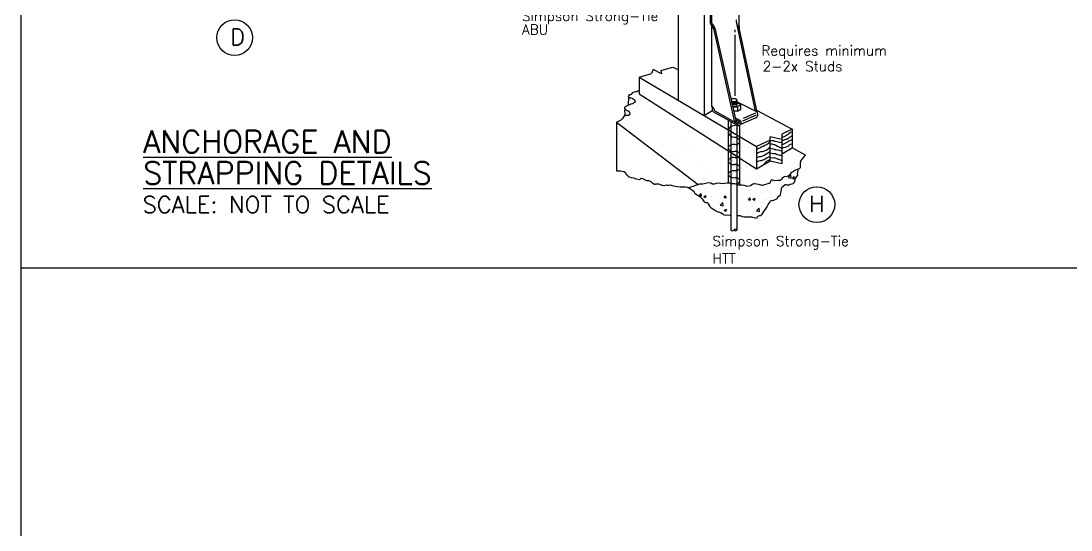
# Model space of a CAD drawing. Header units: inches. Extents: x 683 to 9753, y -6805 to 20230.
# Drawn here: x 8530 to 9055, y -3764 to -3510 of the extents above; entities that cross this region are included whole.
import ezdxf

# ---------------------------------------------------------------- set-up
doc = ezdxf.new("R2010")
doc.units = ezdxf.units.IN
doc.header["$LTSCALE"] = 48
doc.header["$MEASUREMENT"] = 0
for name, color, linetype in [('Dim', 1, 'Continuous'), ('DPIS-BL', 9, 'Continuous'), ('DPIS-TEXT', 7, 'Continuous')]:
    doc.layers.add(name, color=color, linetype=linetype)
doc.styles.add('SIMPLEX', font='simplex.shx', dxfattribs={"oblique": 15, "height": 4})
doc.styles.get("Standard").update_dxf_attribs({"font": 'simplex.shx', "oblique": 15})

# ---------------------------------------------------------------- blocks, each defined once
blk = doc.blocks.new('A$C1BDB07E1')
at = {"color": 6}
for centre in [(-155.2, -310.96), (135.92, -394.39)]:
    blk.add_circle(centre, 8.93, dxfattribs=at)
at = {"layer": 'Dim', "color": 6}
for p, q in [((79.53, -188.16), (79.53, -349.92)), ((66.5, -190.29), (66.5, -342.21)), ((96.99, -190.26), (96.99, -305.07)), ((47.03, -330.7), (53.17, -328.87)), ((47.03, -330.7), (105.67, -365.38)), ((47.03, -330.7), (47.03, -339.09)), ((54.15, -326.94), (53.17, -328.87)), ((58.28, -329.12), (54.15, -326.94)), ((57.99, -327.44), (63.98, -325.66)), ((57.99, -327.44), (58.28, -329.12)), ((63.98, -325.66), (66.5, -326.89)), ((47.03, -339.09), (105.67, -376.49)), ((105.7, -347.23), (123.5, -356.73)), ((35.76, -353.27), (76.65, -384.37)), ((35.76, -353.27), (35.76, -377.58)), ((123.5, -356.73), (123.5, -366.01)), ((112.56, -362.2), (105.67, -365.38)), ((112.56, -372.45), (112.56, -360.55)), ((118.44, -361.94), (112.56, -360.55)), ((118.44, -361.94), (118.44, -373.79)), ((105.67, -365.38), (105.67, -376.49)), ((118.44, -368.99), (123.5, -366.01)), ((130.29, -369.62), (123.5, -366.01)), ((105.67, -376.49), (112.56, -372.45)), ((112.56, -372.45), (118.44, -373.79))]:
    blk.add_line(p, q, dxfattribs=at)
at = {"layer": 'Dim', "color": 1}
for p, q in [((82.54, -209.48), (82.54, -302.95)), ((83.27, -209.48), (83.27, -302.95)), ((83.75, -304.4), (84.59, -305.53)), ((83.17, -304.84), (84.01, -305.97)), ((83.18, -304.85), (83.18, -345.46)), ((84.17, -306.33), (94.64, -352.59)), ((84.89, -306.17), (95.35, -352.43)), ((94.94, -307.07), (94.94, -308.28)), ((94.94, -309.5), (94.94, -340.03)), ((95.87, -304.57), (105.05, -347.66)), ((97.26, -307.61), (105.91, -348.18)), ((83.59, -345.55), (83.59, -347.17)), ((95.99, -342.16), (95.99, -344.59)), ((105.57, -347.94), (95.99, -343.03)), ((96.3, -345.77), (96.3, -347.68)), ((97.99, -346.67), (97.99, -344.77)), ((79.53, -349.92), (83.61, -347.33)), ((83.96, -347.8), (95.91, -354.61)), ((84.87, -347.48), (96.42, -354.06)), ((96.3, -347.68), (94.27, -347.64)), ((94.99, -350.86), (97.3, -352.17)), ((96.3, -347.68), (97.99, -346.67)), ((105.43, -351), (97.7, -354.42)), ((105.5, -349.65), (98.69, -352.66)), ((105.18, -348.7), (99, -351.43)), ((91.61, -352.16), (91.61, -383.68)), ((91.63, -352.42), (91.63, -352.42)), ((91.81, -356.81), (91.81, -356.81)), ((92.35, -352.93), (92.35, -352.93)), ((92.77, -355.63), (92.77, -355.63)), ((92.84, -352.86), (92.84, -384.05)), ((92.98, -354.99), (92.98, -354.99)), ((93.07, -353.39), (93.07, -353.39)), ((93.2, -356.62), (93.2, -356.62)), ((94.67, -356.55), (94.67, -356.55)), ((94.82, -354.05), (94.82, -354.05)), ((94.99, -356.83), (94.99, -356.83)), ((95.21, -351.82), (97.09, -352.89)), ((95.51, -356.32), (95.51, -356.32)), ((95.65, -355.04), (95.65, -355.04)), ((95.99, -354.66), (95.99, -384.43)), ((96.51, -352.56), (96.01, -352.77)), ((97.25, -353.05), (96.28, -353.45)), ((96.4, -356.2), (96.4, -356.2)), ((97.23, -355.57), (97.23, -355.57)), ((97.31, -354.7), (97.31, -384.69)), ((91.72, -359.31), (91.72, -359.31)), ((92.5, -361.13), (92.5, -361.13)), ((92.87, -358.91), (92.87, -358.91)), ((92.98, -362.19), (92.98, -362.19)), ((93.04, -361.24), (93.04, -361.24)), ((93.36, -361.53), (93.36, -361.53)), ((93.39, -361.01), (93.39, -361.01)), ((93.72, -357.2), (93.72, -357.2)), ((94.44, -357.66), (94.44, -357.66)), ((94.77, -360.83), (94.77, -360.83)), ((94.93, -357.33), (94.93, -357.33)), ((95.04, -360.62), (95.04, -360.62)), ((95.1, -361.47), (95.1, -361.47)), ((95.82, -361.92), (95.82, -361.92)), ((96.47, -358.19), (96.47, -358.19)), ((97.03, -359.3), (97.03, -359.3)), ((97.09, -360.53), (97.09, -360.53)), ((91.73, -366.23), (91.73, -366.23)), ((91.76, -365.64), (91.76, -365.64)), ((91.89, -366.2), (91.89, -366.2)), ((93.09, -365.48), (93.09, -365.48)), ((93.1, -363.58), (93.1, -363.58)), ((94.07, -365.33), (94.07, -365.33)), ((94.84, -362.89), (94.84, -362.89)), ((94.96, -365.22), (94.96, -365.22)), ((95.14, -363.9), (95.14, -363.9)), ((95.25, -367.18), (95.25, -367.18)), ((96.34, -365.03), (96.34, -365.03)), ((96.48, -365.73), (96.48, -365.73)), ((96.54, -364.44), (96.54, -364.44)), ((96.85, -364.73), (96.85, -364.73)), ((97.2, -366.19), (97.2, -366.19)), ((90.81, -369.38), (90.81, -369.38)), ((91.94, -370.03), (91.94, -370.03)), ((92.55, -370.01), (92.55, -370.01)), ((93.2, -368.76), (93.2, -368.76)), ((93.21, -367.58), (93.21, -367.58)), ((93.26, -370.47), (93.26, -370.47)), ((93.3, -372.04), (93.3, -372.04)), ((93.33, -369.84), (93.33, -369.84)), ((94.48, -367.85), (94.48, -367.85)), ((94.91, -369.14), (94.91, -369.14)), ((95.22, -369.43), (95.22, -369.43)), ((95.36, -370.47), (95.36, -370.47)), ((95.64, -369.54), (95.64, -369.54)), ((95.85, -372.11), (95.85, -372.11)), ((96.53, -369.42), (96.53, -369.42)), ((96.7, -370.78), (96.7, -370.78)), ((91.92, -376.39), (91.92, -376.39)), ((92.63, -374.35), (92.63, -374.35)), ((93.28, -373.83), (93.28, -373.83)), ((93.41, -375.33), (93.41, -375.33)), ((93.51, -374.23), (93.51, -374.23)), ((93.59, -374.12), (93.59, -374.12)), ((93.92, -374.28), (93.92, -374.28)), ((94.64, -374.73), (94.64, -374.73)), ((94.9, -374.05), (94.9, -374.05)), ((95.07, -375.48), (95.07, -375.48)), ((95.47, -373.75), (95.47, -373.75)), ((95.57, -377.03), (95.57, -377.03)), ((96.77, -377.03), (96.77, -377.03)), ((97.08, -377.32), (97.08, -377.32)), ((97.21, -373.74), (97.21, -373.74)), ((97.23, -376.38), (97.23, -376.38)), ((98.43, -376.11), (98.43, -376.11)), ((89.18, -381.79), (89.18, -381.79)), ((91.65, -378.53), (91.65, -378.53)), ((91.88, -378.86), (91.88, -378.86)), ((91.96, -378.82), (91.96, -378.82)), ((92.07, -383.25), (92.07, -383.25)), ((93.3, -380.66), (93.3, -380.66)), ((93.44, -380.18), (93.44, -380.18)), ((93.45, -383.06), (93.45, -383.06)), ((93.52, -378.61), (93.52, -378.61)), ((93.63, -381.89), (93.63, -381.89)), ((94.2, -378.55), (94.2, -378.55)), ((95.08, -378.44), (95.08, -378.44)), ((95.14, -381.73), (95.14, -381.73)), ((95.3, -378.54), (95.3, -378.54)), ((95.45, -382.02), (95.45, -382.02)), ((95.68, -380.32), (95.68, -380.32)), ((95.77, -382.76), (95.77, -382.76)), ((96.02, -379), (96.02, -379)), ((96.47, -378.25), (96.47, -378.25)), ((96.65, -382.64), (96.65, -382.64)), ((96.67, -382.81), (96.67, -382.81)), ((90.98, -383.43), (90.98, -383.43)), ((91.25, -384.83), (91.25, -384.83)), ((92.09, -383.28), (92.09, -383.28)), ((92.84, -384.05), (92.84, -407.11)), ((95.79, -383.6), (95.79, -383.6)), ((95.99, -384.43), (95.99, -407.11)), ((96.94, -383.38), (96.94, -383.38))]:
    blk.add_line(p, q, dxfattribs=at)
at = {"layer": 'Dim', "color": 2}
for p, q in [((41.71, -342.58), (41.71, -342.58)), ((41.81, -343.42), (41.81, -343.42)), ((42.26, -342.34), (42.26, -342.34)), ((42.67, -341.55), (42.67, -341.55)), ((42.92, -343.69), (42.92, -343.69)), ((42.97, -342.36), (42.97, -342.36)), ((43.14, -343.89), (43.14, -343.89)), ((43.6, -342.28), (43.6, -342.28)), ((43.8, -343.56), (43.8, -343.56)), ((44.59, -342.15), (44.59, -342.15)), ((45.09, -343.09), (45.09, -343.09)), ((39.98, -349.52), (39.98, -349.52)), ((40.29, -349.02), (40.29, -349.02)), ((40.84, -348.23), (40.84, -348.23)), ((40.85, -347.65), (40.85, -347.65)), ((41.94, -348.8), (41.94, -348.8)), ((123.5, -356.73), (118.42, -359.25)), ((118.42, -359.25), (118.44, -361.94)), ((69.23, -363.5), (69.23, -363.5)), ((71.02, -365.15), (71.02, -365.15)), ((74.49, -366.28), (74.49, -366.28)), ((60.48, -369.44), (60.48, -369.44)), ((64.59, -372.06), (64.59, -372.06)), ((119.42, -370.27), (119.42, -370.27)), ((119.6, -368.8), (119.6, -368.8)), ((124.64, -372.65), (124.64, -372.65)), ((127.12, -369.33), (127.12, -369.33)), ((127.17, -372.32), (127.17, -372.32)), ((129.17, -370.64), (129.17, -370.64)), ((79.49, -372.91), (79.49, -372.91)), ((87.66, -375.41), (87.66, -375.41)), ((87.86, -377.5), (87.86, -377.5)), ((100.4, -375.25), (100.4, -375.25)), ((100.96, -375.77), (100.96, -375.77)), ((109.81, -377.52), (109.81, -377.52)), ((111.53, -374.38), (111.53, -374.38)), ((112.86, -375.31), (112.86, -375.31)), ((114.07, -374.05), (114.07, -374.05)), ((121.4, -375.37), (121.4, -375.37)), ((124.44, -373.24), (124.44, -373.24)), ((125.34, -374.07), (125.34, -374.07)), ((126.01, -374.84), (126.01, -374.84)), ((79.37, -381.47), (79.37, -381.47)), ((82.79, -378.16), (82.79, -378.16)), ((100.73, -381.58), (100.73, -381.58)), ((102.78, -382.88), (102.78, -382.88)), ((106.99, -379.81), (106.99, -379.81)), ((110.7, -378.34), (110.7, -378.34)), ((113.85, -382.88), (113.85, -382.88)), ((114.94, -382.22), (114.94, -382.22)), ((115.89, -381.55), (115.89, -381.55)), ((119.73, -379.65), (119.73, -379.65)), ((121.62, -380.94), (122.95, -379.56)), ((121.62, -380.94), (123.14, -381.18)), ((123.14, -381.18), (122.95, -379.56)), ((123.45, -380.59), (123.45, -380.59)), ((123.8, -381.31), (124.62, -380.33)), ((123.8, -381.31), (124.82, -381.4)), ((124.82, -381.4), (124.62, -380.33)), ((74.03, -387.09), (74.03, -387.09)), ((76.14, -385.06), (76.14, -385.06)), ((80.48, -386.24), (80.48, -386.24)), ((100.71, -384.63), (100.71, -384.63)), ((102.14, -387.17), (102.14, -387.17)), ((110.75, -386.08), (110.75, -386.08)), ((112.51, -388.16), (112.51, -388.16)), ((112.9, -387.32), (112.9, -387.32)), ((119.6, -384.8), (119.6, -384.8)), ((122.94, -383.26), (122.94, -383.26)), ((77.28, -389.85), (78.1, -388.87)), ((77.28, -389.85), (78.3, -389.94)), ((78.3, -389.94), (78.1, -388.87)), ((79.46, -390.32), (80.65, -389.86)), ((79.46, -390.32), (80.31, -390.89)), ((80.31, -390.89), (80.65, -389.86)), ((83.09, -392.44), (83.09, -392.44)), ((83.24, -390.43), (83.24, -390.43)), ((84.54, -389.65), (84.54, -389.65)), ((86.76, -391.55), (86.76, -391.55)), ((86.83, -392.72), (86.83, -392.72)), ((87.51, -394.72), (88.83, -393.34)), ((89.02, -394.96), (88.83, -393.34)), ((89.5, -390.92), (90.32, -389.94)), ((89.5, -390.92), (90.52, -391.01)), ((90.52, -391.01), (90.32, -389.94)), ((91.03, -390.98), (91.03, -390.98)), ((92.34, -390.81), (92.34, -390.81)), ((97.48, -390.14), (97.48, -390.14)), ((101.43, -391.2), (101.43, -391.2)), ((101.72, -391.99), (102.54, -391.01)), ((101.72, -391.99), (102.74, -392.08)), ((101.93, -392.84), (101.93, -392.84)), ((102.74, -392.08), (102.54, -391.01)), ((102.96, -389.03), (102.96, -389.03)), ((103.95, -391.69), (105.14, -391.23)), ((103.95, -391.69), (104.8, -392.26)), ((104.8, -392.26), (105.14, -391.23)), ((105.03, -393.49), (105.03, -393.49)), ((107.05, -392.77), (107.05, -392.77)), ((108.24, -388.72), (108.24, -388.72)), ((110.53, -391.58), (110.53, -391.58)), ((110.54, -391.75), (110.54, -391.75)), ((114.69, -392.17), (114.77, -392.08)), ((114.78, -392.13), (114.77, -392.08)), ((84.33, -395.32), (84.33, -395.32)), ((86.55, -397.71), (86.55, -397.71)), ((87.17, -396.18), (87.17, -396.18)), ((87.51, -394.72), (89.02, -394.96)), ((89.63, -397.18), (90.83, -396.73)), ((89.63, -397.18), (90.48, -397.75)), ((90.48, -397.75), (90.83, -396.73)), ((97.11, -394.47), (97.11, -394.47)), ((101.73, -398.51), (101.73, -398.51)), ((103.76, -395.44), (103.76, -395.44)), ((105.69, -397.54), (107.02, -396.16)), ((105.69, -397.54), (107.21, -397.78)), ((107.21, -397.78), (107.02, -396.16)), ((108.03, -394.88), (108.03, -394.88)), ((98.04, -399.86), (98.04, -399.86)), ((103.62, -400.44), (103.62, -400.44))]:
    blk.add_line(p, q, dxfattribs=at)
at = {"layer": 'Dim', "color": 6}
for points in [[(47.03, -337.3), (46.44, -337.68), (45.91, -337.97), (45.34, -338.12), (44.56, -338.22), (43.56, -338.54), (43.27, -339.37), (42.73, -339.59), (42.12, -339.61), (41.5, -340.44), (41.72, -340.71), (42.34, -340.93), (42.78, -341.03), (43.41, -341.23), (43.97, -341.45), (44.78, -342.03), (45.05, -342.67), (45.2, -343.04), (45.03, -343.16), (44.63, -343.4), (44.34, -343.6), (44.07, -343.79), (43.78, -344.04), (42.85, -344.21), (42.16, -344.58), (41.36, -344.92), (40.67, -345.21), (40.13, -345.53), (39.79, -345.85), (39.79, -346.26), (40.26, -347), (40.7, -347.27), (41.33, -347.54), (41.75, -347.76), (42.21, -348.29), (42.48, -348.98), (42.34, -349.32), (41.68, -349.83), (41.06, -349.81), (40.13, -349.93), (39.35, -350.4), (38.74, -351.4), (37.93, -352.13), (36.91, -352.74), (35.88, -353.26), (35.76, -353.27)], [(42.09, -340.84), (41.82, -341.4), (41.72, -342.01), (41.63, -343.04), (41.58, -343.62), (41.55, -344.23), (41.53, -344.85)], [(40.1, -346.75), (39.87, -346.97), (39.74, -347.36), (39.74, -347.66), (39.77, -347.95), (39.89, -348.54), (39.87, -349.32), (39.79, -349.76), (39.65, -350.22)], [(130.29, -369.62), (130.11, -369.77), (129.25, -370.62), (128.39, -371.72), (127.95, -372.36), (127.61, -373.56), (127.61, -374.73), (127.59, -376.1), (127.07, -376.49), (126.14, -376.81), (125.19, -377.2), (124.31, -377.79), (123.65, -378.23), (122.96, -378.76), (122.4, -379.35), (121.69, -380.09), (120.96, -380.38), (119.64, -380.53), (118.95, -380.82), (118.07, -381.8), (117.66, -382.29), (117.29, -382.36), (116.41, -382.38), (115.02, -382.51), (113.89, -382.24), (113.16, -382.14), (112.86, -382.26), (112.5, -383.46), (112.06, -383.83), (111.45, -383.95), (109.1, -384.71), (108.85, -384.78), (108.56, -384.81), (107.56, -384.51), (106.73, -384.32), (104.97, -384.1), (104.5, -383.97), (103.99, -384.19), (102.79, -385), (101.3, -385.39), (100.59, -385.12), (99.63, -384.88), (98.56, -384.68), (96.63, -384.71), (95.35, -384.14), (94.84, -384.02), (94.21, -384.07), (93.42, -384.05), (92.32, -383.63), (91.2, -383.7), (89.8, -383.88), (89.02, -383.95), (87.92, -383.88), (86.84, -383.63), (85.55, -383.78), (84.55, -384.12), (83.71, -384.19), (82.86, -383.68), (81.54, -383.58), (79.65, -383.95), (78.85, -384.24), (77.26, -384.14), (75.2, -384.9), (73.96, -385.39), (73.22, -385.49), (71.8, -386.03), (71.7, -386.08)], [(92.84, -399.84), (92.35, -399.77), (91.3, -399.72), (90.32, -399.77), (89.41, -399.6), (88.61, -399.04), (87.99, -398.55), (87.36, -398.35), (86.8, -398.26), (85.77, -397.86), (84.77, -397.25), (83.86, -396.71), (82.91, -396.03), (82.22, -394.86), (81.76, -394.07), (81.2, -393.51), (80.61, -393.49), (80.12, -393.34), (79.78, -393.02), (79.39, -392.48), (78.82, -391.65), (77.94, -390.82), (77.16, -390.28), (76.38, -389.84), (75.67, -389.45), (75.13, -388.94), (74.57, -388.06), (73.88, -387.5), (72.98, -386.91), (72.22, -386.32), (71.17, -385.83), (70.24, -385.73), (69.46, -385.76), (67.5, -385.64), (65.08, -385.32), (63.71, -385.03), (62.76, -384.76), (61.9, -384.83), (61.26, -384.78), (60.58, -384.76), (59.45, -385.07), (58.4, -384.85), (57.84, -384.49), (56.96, -384.27), (56.15, -384.19), (55.27, -384.14), (54.91, -384.29), (54.69, -384.36), (53.9, -383.78), (53.12, -383.07), (52.02, -382.6), (50.92, -382.58), (49.99, -382.09), (48.96, -381.53), (47.94, -381.41), (47.25, -381.99), (45.78, -381.7), (44.37, -381.26), (43.17, -381.04), (42.02, -380.75), (40.94, -379.62), (40.21, -378.5), (39.35, -377.96), (37.79, -377.66), (36.03, -377.64), (35.76, -377.58)], [(126.47, -376.7), (126.44, -376.95), (126.36, -377.3), (126.12, -378.86), (126.24, -379.45), (126.24, -380.04), (125.51, -380.48), (124.9, -381.97), (124.75, -382.78), (124.75, -382.8), (124.16, -383.95), (123.87, -384.02), (123.4, -384.17), (122.6, -384.34), (122.01, -384.61), (121.08, -384.71), (120.52, -384.58), (120.03, -384.54), (119.1, -385.34), (118.39, -385.93), (118.05, -386.47), (117.83, -387.84), (117.66, -389.11), (117.54, -389.74), (117.36, -390.09), (117.05, -390.21), (116.39, -390.63), (115.99, -391.38), (115.7, -391.77), (114.92, -392.07), (114.26, -392.36), (113.75, -392.46), (113.35, -392.39), (112.57, -392.7), (112.23, -393.34), (111.62, -394.24), (110.86, -395.49), (109.27, -397.89), (108.71, -398.7), (108.24, -399.45), (107.75, -399.94), (107.17, -399.97), (106.63, -400.21), (106.16, -400.75), (105.75, -401.29), (105.31, -401.26), (104.6, -401.07), (103.94, -400.82), (103.42, -400.75), (102.76, -400.68), (101.64, -400.65), (100.49, -400.65), (99.59, -400.63), (98.66, -400.46), (97.63, -400.09), (96.87, -399.99), (96.41, -399.99), (95.99, -399.99)]]:
    blk.add_lwpolyline(points, dxfattribs=at)
at = {"layer": 'Dim', "color": 1}
for points in [[(93.11, -342.55, 0.046081), (93.3, -342.65, 0.057977), (93.77, -342.79, 0.044507), (94.41, -342.85, 0.044507), (95.05, -342.79, 0.057977), (95.53, -342.65, 0.100154), (95.9, -342.39, 0.192826), (95.99, -342.16, 0.192826), (95.9, -341.94, 0.100154), (95.53, -341.68, 0.057977), (95.05, -341.54, 0.044507), (94.41, -341.48, 0.044507), (93.77, -341.54, 0.057977), (93.3, -341.68, 0.08741), (92.97, -341.9, 0.03845)], [(93.3, -343.36, 0.000282), (93.3, -343.36, 0.057977), (93.77, -343.5, 0.044507), (94.41, -343.56, 0.044507), (95.05, -343.5, 0.057977), (95.53, -343.36, 0.100154), (95.9, -343.1, 0.192826), (95.99, -342.87, 0.192826)], [(93.47, -344.11, 0.036815), (93.77, -344.19, 0.044507), (94.41, -344.24, 0.044507), (95.05, -344.19, 0.057977), (95.53, -344.04, 0.100154), (95.9, -343.78, 0.192826), (95.99, -343.56, 0.192826)], [(93.71, -345.21, 0.006794), (93.77, -345.22, 0.044507), (94.41, -345.27, 0.044507), (95.05, -345.22, 0.057977), (95.53, -345.07, 0.100154), (95.9, -344.81, 0.192826), (95.99, -344.59, 0.192826)], [(95.99, -354.66, 0.11875), (92.8, -355.62, 0.763503), (94.59, -360.62, -0.333668), (97.31, -362.45, -0.486515), (94.89, -364.42, 0.224603), (92.51, -364.84, 0.250599), (91.61, -366.08, 0.250599), (92.51, -367.33, 0.224603), (94.89, -367.75, -0.457357), (97.31, -369.37, -0.441544), (94.89, -370.99, 0.224603), (92.51, -371.41, 0.250599), (91.61, -372.65, 0.250599), (92.51, -373.9, 0.224603), (94.89, -374.32, -0.457357), (97.31, -375.93, -0.441544), (94.89, -377.55, 0.224603), (92.51, -377.97, 0.250599), (91.61, -379.22, 0.250599), (92.51, -380.46, 0.224603), (94.89, -380.88, -0.457357), (97.31, -382.5, -0.360955), (95.43, -384.18)]]:
    blk.add_lwpolyline(points, format="xyb", dxfattribs=at)
at = {"layer": 'Dim', "color": 2}
for points in [[(123.5, -358.07), (123.18, -358.22), (122.72, -358.44), (122.16, -358.81), (121.67, -359.27), (121.25, -359.59), (120.76, -359.84), (120.27, -360.11), (119.83, -360.3), (119.15, -360.77), (118.64, -361.11), (118.43, -361.23)], [(123.5, -360.08), (123.33, -360.13), (122.94, -360.45), (122.48, -360.72), (122.08, -361.06), (121.79, -361.38), (121.2, -361.69), (120.74, -361.77), (120.32, -361.89), (119.74, -362.11), (118.78, -362.45), (118.44, -362.63)], [(123.5, -362.02), (123.4, -362.11), (122.77, -362.33), (122.23, -362.53), (121.62, -362.87), (121.18, -363.16), (120.64, -363.48), (119.93, -363.82), (119.3, -364.14), (118.93, -364.41), (118.46, -364.7), (118.44, -364.71)], [(105.67, -366.83), (106.26, -366.54), (106.87, -366.27), (107.48, -365.95), (107.88, -365.63), (108.54, -365.29), (109.12, -365.14), (109.98, -364.75), (110.76, -364.31), (111.67, -363.65), (112.47, -363.11), (112.56, -363.06)], [(105.67, -368.95), (105.94, -368.81), (106.48, -368.54), (107.07, -368.22), (107.85, -367.93), (108.68, -367.88), (109.81, -367.56), (110.88, -367.03), (111.67, -366.37), (112.3, -365.78), (112.56, -365.59)], [(112.5, -366.27), (113.3, -366.44), (114.19, -366.61), (114.87, -366.78), (115.53, -366.93), (116.24, -367.05), (117, -367.22), (117.46, -367.32), (118.32, -367.47), (118.44, -367.46)], [(112.56, -362.32), (112.72, -362.36), (113.38, -362.36), (114.19, -362.43), (114.87, -362.62), (115.92, -362.87), (117.29, -363.19), (117.66, -363.24), (118.34, -363.41), (118.44, -363.44)], [(112.56, -364.05), (113.48, -364.09), (114.45, -364.29), (114.7, -364.38), (115.33, -364.7), (116.17, -365.22), (117.02, -365.56), (117.61, -365.78), (118.27, -365.88), (118.44, -365.88)], [(118.44, -366.18), (118.51, -366.12), (119.32, -365.85), (120.05, -365.66), (120.69, -365.51), (121.55, -365.17), (122.13, -364.7), (122.45, -364.36), (122.79, -364.19), (123.4, -364.04), (123.5, -364.04)], [(105.67, -371.12), (105.77, -371.09), (106.78, -370.52), (107.17, -370.38), (107.95, -370.3), (108.85, -370.06), (109.54, -369.69), (110.42, -369.13), (111.42, -368.47), (112.2, -368), (112.56, -367.85)], [(105.67, -373.03), (106.21, -372.8), (106.9, -372.53), (107.53, -372.38), (108.02, -372.28), (108.63, -372.24), (109.54, -371.94), (110.13, -371.55), (110.93, -371.09), (111.64, -370.65), (112.18, -370.28), (112.56, -370.03)], [(109.46, -374.27), (109.66, -373.95), (110.25, -373.38), (110.64, -372.97), (111.05, -372.6), (111.91, -372.16), (112.55, -371.62), (112.56, -371.62)], [(112.56, -368.59), (113.26, -368.74), (114.01, -368.81), (114.82, -368.86), (115.31, -368.91), (115.82, -369.18), (116.7, -369.5), (117.36, -369.64), (118.02, -369.74), (118.44, -369.82)], [(112.56, -370.88), (113.55, -371.01), (114.36, -370.91), (114.89, -371.06), (115.7, -371.38), (116.19, -371.6), (117.32, -371.92), (118.15, -372.14), (118.44, -372.22)]]:
    blk.add_lwpolyline(points, dxfattribs=at)
at = {"layer": 'Dim', "color": 1}
for centre, radius, start, end in [((85.7, -302.95), 3.16, 180, 216.6743), ((85.7, -302.95), 2.43, 180, 216.6743), ((107.77, -302.04), 12.17, 180, 192.0306), ((100.96, -302.36), 5.37, 189.0275, 211.8142), ((83.22, -306.55), 0.974, 12.7436, 36.6743), ((83.22, -306.55), 1.7, 12.7436, 36.6743), ((87.48, -309.75), 10.01, 12.3451, 27.0546), ((109.16, -305.07), 12.17, 180, 192.0306), ((83.09, -346.87), 1.41, 0.5436, 86.4969), ((95.05, -354.25), 8.58, 81.6628, 98.1225), ((95.79, -345.42), 1.79, 62.7603, 83.6348), ((98.23, -347.13), 2.37, 95.8264, 144.8562), ((96.24, -345.85), 2.05, 31.5548, 79.6567), ((84.32, -347.17), 0.73, 180, 240.343), ((85.24, -346.85), 0.73, 180.5436, 240.343), ((104.76, -349.44), 1.7, 293.2246, 61.5178), ((95.82, -352.32), 1.22, 192.7436, 292.1299), ((95.82, -352.32), 0.487, 192.7436, 292.1299), ((96.69, -353.44), 1.41, 236.1571, 64.5289), ((96.69, -353.44), 0.675, 246.3836, 54.3024), ((93.62, -406.51), 0.993, 217.3922, 322.6078), ((95.2, -407.71), 0.993, 37.3922, 142.6078), ((95.2, -406.51), 0.993, 217.3922, 322.6078)]:
    blk.add_arc(centre, radius, start, end, dxfattribs=at)
at = {"layer": 'Dim', "color": 2}
for s, p in [('D', (-157.4, -314.64)), ('H', (132.09, -398.08))]:
    blk.add_text(s, height=8.11, dxfattribs=at).set_placement(p)
at = {"layer": 'DPIS-TEXT', "style": 'SIMPLEX'}
for s, p in [('Simpson Strong-Tie', (-11.54, -302.61)), ('ABU', (-11.54, -309.4)), ('Requires minimum', (108.17, -319.89)), ('2-2x Studs', (108.85, -327.77)), ('Simpson Strong-Tie', (83.74, -415.13)), ('HTT', (83.74, -423.8))]:
    blk.add_text(s, height=5, dxfattribs=at).set_placement(p)

msp = doc.modelspace()

# ---------------------------------------------------------------- linework, layer by layer
at = {"layer": 'DPIS-TEXT'}
for points in [[(8529.52457, -3121.41948), (8529.52457, -4195.41948)], [(9066.38405, -3633.41758), (8529.52457, -3633.41758)]]:
    msp.add_lwpolyline(points, dxfattribs=at)

# ---------------------------------------------------------------- block references
at = {"layer": 'DPIS-BL'}
msp.add_blockref('A$C1BDB07E1', (8791.53951, -3207.30468), dxfattribs=at)

# ---------------------------------------------------------------- texts
at = {"layer": 'DPIS-TEXT', "color": 40}
for s, height, p in [('%%UANCHORAGE AND', 11.1111111, (8590.61849, -3575.82769)), ('%%USTRAPPING DETAILS', 11.1111111, (8590.61849, -3591.45269)), ('SCALE: NOT TO SCALE', 8.3333333, (8590.29795, -3605.89188))]:
    msp.add_text(s, height=height, dxfattribs=at).set_placement(p)

doc.saveas('drawing.dxf')
